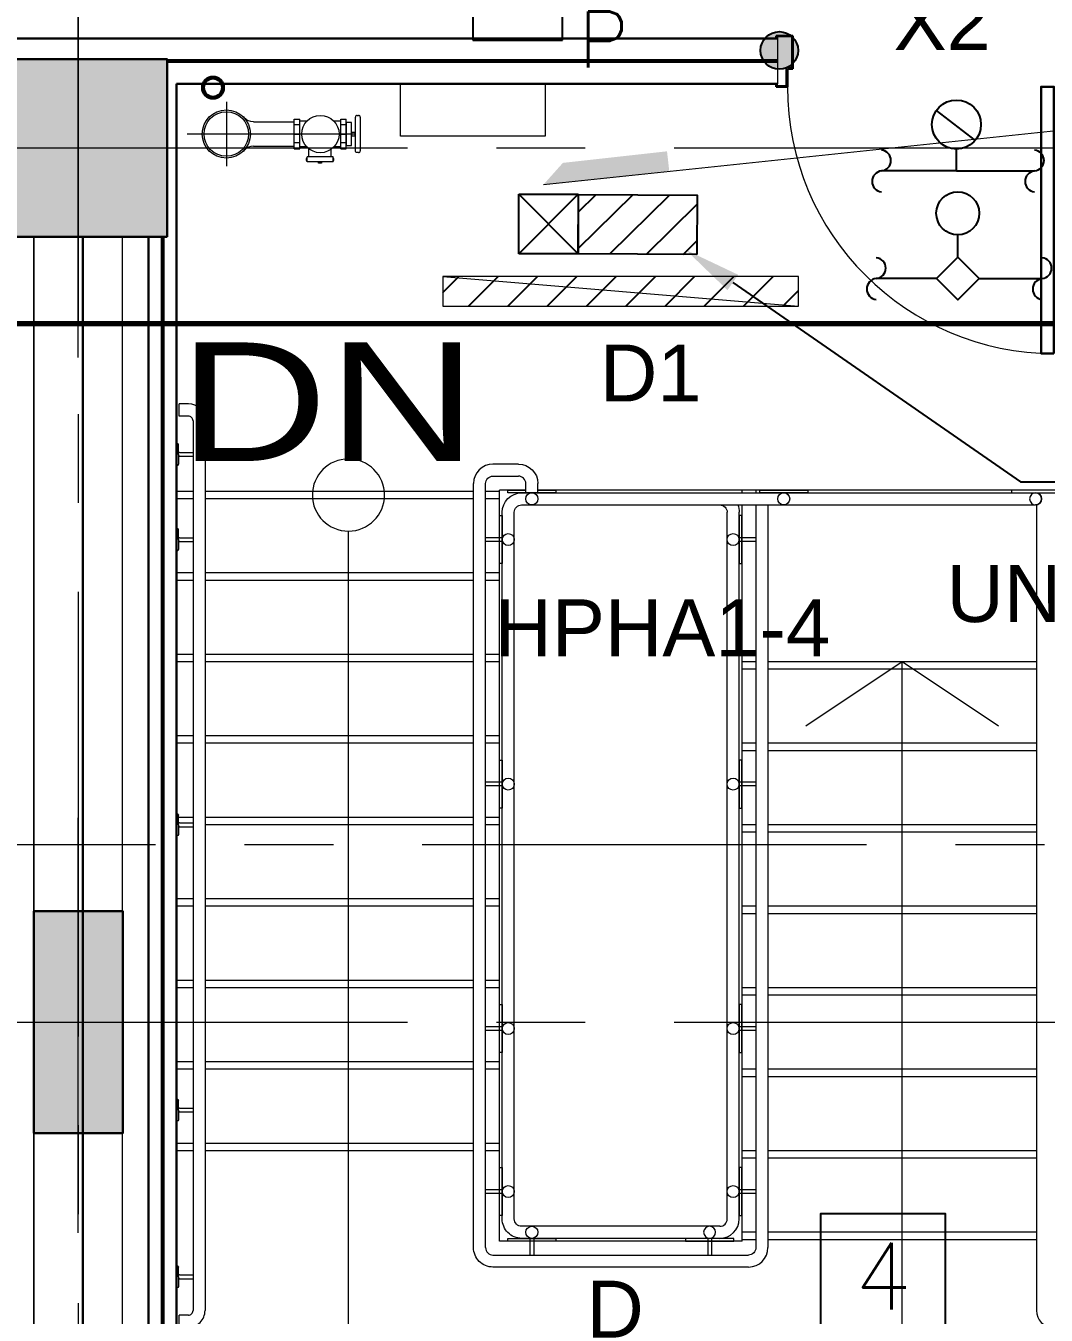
# Model space of a CAD drawing. Header units: inches. Extents: x -35176 to 0, y -3216 to 2257.
# Drawn here: x -22148.1 to -22010.3, y 863.6 to 1037.6 of the extents above; entities that cross this region are included whole.
import ezdxf
from ezdxf import colors
from ezdxf.entities.mleader import LeaderData, LeaderLine
from ezdxf.enums import TextEntityAlignment as Align
from ezdxf.math import Vec2, Vec3

# ---------------------------------------------------------------- set-up
doc = ezdxf.new("R2010")
doc.units = ezdxf.units.IN
doc.header["$LTSCALE"] = 48
doc.header["$MEASUREMENT"] = 0
doc.linetypes.add('A114$0$CENTER', pattern=[2, 1.25, -0.25, 0.25, -0.25])
doc.linetypes.add('HIDDEN', pattern=[0.375, 0.25, -0.125])
for name, color, linetype in [('A114$0$A-ANNO-PATT-13-14', 8, 'Continuous'), ('A114$0$A-ANNO-TEXT', 8, 'Continuous'), ('A114$0$A-AREA-IDEN', 8, 'Continuous'), ('A114$0$A-COLS-COLS13-14', 8, 'Continuous'), ('A114$0$A-DOOR', 8, 'Continuous'), ('A114$0$A-DOOR-FRAM', 8, 'Continuous'), ('A114$0$A-FLOR-HRAL', 8, 'Continuous'), ('A114$0$A-FLOR-SPRK', 8, 'Continuous'), ('A114$0$A-FLOR-STRS', 8, 'Continuous'), ('A114$0$A-GRID-GRDP0-15', 8, 'Continuous'), ('A114$0$A-WALL-FIRE', 8, 'Continuous'), ('A114$0$A-WALL-FULL-INTR', 8, 'Continuous'), ('A114$0$Level 20', 8, 'Continuous'), ('A114$0$S-BEAM', 8, 'Continuous'), ('A614$0$br614 - E-Lite', 3, 'Continuous'), ('ANNTEXT', 6, 'Continuous'), ('E-Anno-Keyn', 72, 'Continuous'), ('E-FIRE', 234, 'Continuous'), ('E-Lite-Emer', 13, 'Continuous'), ('E-Powr-Circ', 232, 'Continuous'), ('E-Powr-Devc', 233, 'Continuous'), ('E-TEXT', 6, 'Continuous'), ('G-Anno', 6, 'Continuous'), ('M-HVAC-Eqpm', 94, 'Continuous'), ('M-HVAC-pad', 1, 'Continuous'), ('M-HVAC-text', 6, 'Continuous'), ('XREF', 7, 'Continuous')]:
    doc.layers.add(name, color=color, linetype=linetype)
doc.layers.add('E-Fire-Covr', color=240, linetype='Continuous', lineweight=70, plot=False)
doc.styles.add('A114$0$style-Arial', font='arial.ttf')
doc.styles.add('ANNTEXT', font='romans.shx')
doc.styles.add('M08', font='arial.ttf', dxfattribs={"height": 7.68})
doc.styles.add('MAMEP ANNO', font='arial.ttf', dxfattribs={"height": 0.1015625})
doc.styles.get("Standard").update_dxf_attribs({"font": 'simplex.shx'})

# ---------------------------------------------------------------- blocks, each defined once
blk = doc.blocks.new('A114')
at = {"layer": 'A114$0$A-ANNO-PATT-13-14', "lineweight": 30}
blk.add_solid([(-22153.01898798555, 1009.148869292181, -2.181103610911895e-09), (-22129.01898798555, 1009.148869292181, -2.181103610911895e-09), (-22153.01898798555, 1033.148869292181, -2.181103610911895e-09), (-22129.01898798555, 1033.148869292181, -2.181103610911895e-09)], dxfattribs=at)
at = {"layer": 'A114$0$A-ANNO-PATT-13-14', "lineweight": 30, "extrusion": (0, 0, -1)}
blk.add_solid([(22147.01410944547, 888.1630713491996), (22135.01412740813, 888.1630713491996), (22147.01410944547, 918.1630713491996), (22135.01412740813, 918.1630713491996)], dxfattribs=at)
at = {"layer": 'A114$0$A-ANNO-TEXT', "lineweight": 13}
for p, q in [((-22104.53841586876, 843.9846807058758), (-22104.53841586876, 969.4319851944731)), ((-22029.78351428893, 843.9846807058758), (-22029.78351428893, 951.8007779484565))]:
    blk.add_line(p, q, dxfattribs=at)
at = {"layer": 'A114$0$A-ANNO-TEXT', "lineweight": 13, "flags": 128}
blk.add_lwpolyline([(-22016.77851428893, 943.1307779484564), (-22029.78351428893, 951.8007779484565), (-22042.78851428893, 943.1307779484564)], dxfattribs=at)
at = {"layer": 'A114$0$A-ANNO-TEXT', "lineweight": 13, "extrusion": (0, 0, -1)}
blk.add_circle((22104.53841586876, 974.3049842314767), 4.872999037003629, dxfattribs=at)
at = {"layer": 'A114$0$A-ANNO-TEXT', "lineweight": 0}
blk.add_solid([(-22078.21611211893, 1016.191365152044), (-22061.22522536652, 1018.08196508943), (-22075.58571715848, 1019.138286105088), (-22061.52211862924, 1020.70316255246)], dxfattribs=at)
blk.add_solid([(-22078.21611211893, 1016.191365152044), (-22061.22522536652, 1018.08196508943), (-22075.58571715848, 1019.138286105088), (-22061.52211862924, 1020.70316255246)], dxfattribs=at)
at = {"layer": 'A114$0$A-AREA-IDEN', "lineweight": 0, "flags": 128}
blk.add_lwpolyline([(-21891.71311471519, 1032.711640868775), (-21920.87554488549, 1032.711640868775), (-22078.21611211893, 1016.191365152044)], dxfattribs=at)
at = {"layer": 'A114$0$A-COLS-COLS13-14', "lineweight": 0}
for p, q in [((-22141.02362203524, 992.8747702397809), (-22141.02362203524, 1049.148869292183)), ((-22141.01898798555, 992.8747702397795), (-22141.01898798555, 1049.148869292181)), ((-22169.76898798556, 1021.16966543879, -2.181103610911895e-09), (-22113.76898798555, 1021.16966543879, -2.181103610911895e-09)), ((-22169.76898798556, 1021.14886929218, -2.181103610911895e-09), (-22113.76898798555, 1021.14886929218, -2.181103610911895e-09)), ((-22141.0297434268, 874.7266633974441), (-22141.0297434268, 930.7266633974441)), ((-22169.76411842681, 903.1630713491969), (-22113.76411842681, 903.1630713491969))]:
    blk.add_line(p, q, dxfattribs=at)
at = {"layer": 'A114$0$A-COLS-COLS13-14', "lineweight": 30}
for points in [[(-22129.01898798555, 1009.148869292181, -2.181103610911895e-09), (-22129.01898798555, 1033.148869292181, -2.181103610911895e-09), (-22153.01898798555, 1033.148869292181, -2.181103610911895e-09), (-22153.01898798555, 1009.148869292181, -2.181103610911895e-09)], [(-22147.01410944547, 918.1630713491996), (-22135.01412740813, 918.1630713491996), (-22135.01412740813, 888.1630713491996), (-22147.01410944547, 888.1630713491996)]]:
    blk.add_3dface(points, dxfattribs=at)
at = {"layer": 'A114$0$A-DOOR', "lineweight": 0}
blk.add_arc((-22009.27421915032, 1029.419844512981), 35.99999999999905, 180, 270, dxfattribs=at)
at = {"layer": 'A114$0$A-DOOR', "lineweight": 30}
blk.add_3dface([(-22009.27421917229, 993.4198445097475), (-22011.02421917229, 993.4198445097475), (-22011.02421917229, 1029.419844509747), (-22009.27421917229, 1029.419844509747)], dxfattribs=at)
at = {"layer": 'A114$0$A-DOOR-FRAM', "lineweight": 30}
for p, q in [((-22044.52411420779, 1036.29466562626), (-22046.77559058574, 1036.29466562626)), ((-22046.77559058574, 1036.29466562626), (-22046.77559058574, 1035.91966562626)), ((-22044.52411414478, 1031.841909533278), (-22044.52411420779, 1036.29466562626)), ((-22045.27460627076, 1029.41966543879), (-22045.27460627076, 1031.841909533278)), ((-22045.27460627076, 1031.841909533278), (-22044.52411414478, 1031.841909533278)), ((-22046.77559052273, 1029.41966543879), (-22046.77559052273, 1029.79466543879)), ((-22046.77559052273, 1029.41966543879), (-22045.27460627076, 1029.41966543879))]:
    blk.add_line(p, q, dxfattribs=at)
at = {"layer": 'A114$0$A-DOOR-FRAM', "lineweight": 13}
for p, q in [((-22046.62549216054, 1035.91966562626), (-22046.77559058574, 1035.91966562626)), ((-22044.67421263298, 1036.144567201063), (-22046.62549216054, 1036.144567201063)), ((-22046.62549216054, 1036.144567201063), (-22046.62549216054, 1035.91966562626)), ((-22044.67421256997, 1031.992007958475), (-22044.67421263298, 1036.144567201063)), ((-22045.42470469596, 1029.569763863987), (-22045.42470469596, 1031.992007958475)), ((-22045.42470469596, 1031.992007958475), (-22044.67421256997, 1031.992007958475)), ((-22046.77559052273, 1029.79466543879), (-22046.62549209753, 1029.79466543879)), ((-22046.62549209753, 1029.569763863987), (-22046.62549209753, 1029.79466543879)), ((-22046.62549209753, 1029.569763863987), (-22045.42470469596, 1029.569763863987))]:
    blk.add_line(p, q, dxfattribs=at)
at = {"layer": 'A114$0$A-FLOR-HRAL', "lineweight": 13}
for p, q in [((-22126.14882727457, 986.6186294448121), (-22127.39860214055, 986.6186295130694)), ((-22127.39860120937, 984.9706792334881), (-22127.39860214055, 986.6186295130694)), ((-22126.14882751487, 984.9706791652306), (-22127.39860469947, 984.9706792334883)), ((-22125.52383258236, 984.3430818677439), (-22125.52383458302, 864.2315251149912)), ((-22123.89883257572, 984.3430818677439), (-22123.89883459804, 864.2315250098618)), ((-22081.58595178118, 978.4821795357971), (-22085.02368971022, 978.4821792065048)), ((-22085.02368909443, 976.857173589416), (-22081.58616585495, 976.8571757791065)), ((-22087.64831176695, 872.7322127744467), (-22087.6486998298, 975.8579587548223)), ((-22086.02331176691, 872.7321776545277), (-22086.02369982983, 975.856763557254)), ((-22080.58615979773, 974.6071737996805), (-22080.58615509547, 975.8567638865462)), ((-22078.96115980221, 974.6071738927417), (-22078.9611550955, 975.8579590841146)), ((-22049.52406231314, 974.982173589416), (-22049.52405932288, 974.6071748448086)), ((-22081.14865980727, 974.6071730337135), (-22011.7532728009, 974.6071770078873)), ((-22081.14865887631, 972.9821721175597), (-22011.75326964525, 972.9821762865399)), ((-22049.52404636502, 972.9821740174322), (-22049.52324696742, 872.732464978766)), ((-22047.89906256785, 972.9821741150541), (-22047.89824683119, 872.732172016002)), ((-22011.64997594434, 972.9887694966113), (-22011.64828626072, 864.2314386171238)), ((-22083.77328690283, 876.6081572785691), (-22083.77365206851, 971.9821731689085)), ((-22082.14828083046, 876.607780654464), (-22082.14866257726, 971.9821731671304)), ((-22053.39827702993, 876.6071733999953), (-22053.39906438614, 971.9786869040602)), ((-22051.77327688247, 876.6071734205073), (-22051.77408093664, 971.9765245038868)), ((-22054.39828525003, 875.6071733603767), (-22081.14828526504, 875.6071733153212)), ((-22054.39828521999, 873.9821734204506), (-22081.14828523759, 873.9821733753952)), ((-22085.02331524287, 871.7321776407792), (-22050.52325539234, 871.7321715280656)), ((-22050.52325485166, 870.1071720236905), (-22085.02331585864, 870.1071720236905)), ((-22127.39880910663, 861.9815251982782), (-22127.39880901652, 863.6065251982782)), ((-22126.14883371192, 863.6065251300134), (-22127.39880901652, 863.6065251982782))]:
    blk.add_line(p, q, dxfattribs=at)
at = {"layer": 'A114$0$A-FLOR-HRAL', "lineweight": 0}
for p, q in [((-22127.73494809918, 981.2840603350456), (-22127.6788929115, 981.2840603350456)), ((-22127.73494809918, 978.2772766050637), (-22127.73494809918, 981.2840603350456)), ((-22127.4913929115, 979.7864557076226), (-22127.4913929115, 981.0965603350456)), ((-22127.3663929115, 980.0364557076226), (-22125.52275586235, 980.0364557076226)), ((-22127.73494809918, 978.2772766050637), (-22127.6788929115, 978.2772766050637)), ((-22127.4913929115, 979.7864557076226), (-22127.4913929115, 978.4647766050637)), ((-22127.3663929115, 979.5364557076226), (-22125.52275986503, 979.5364557076224)), ((-22127.73494809918, 969.7980652441408), (-22127.6788929115, 969.7980652441408)), ((-22127.73494809918, 966.7912815141589), (-22127.73494809918, 969.7980652441408)), ((-22127.4913929115, 968.3004606167178), (-22127.4913929115, 969.6105652441408)), ((-22127.4913929115, 968.3004606167178), (-22127.4913929115, 966.9787815141589)), ((-22127.3663929115, 968.5504606167178), (-22125.52275586235, 968.5504606167178)), ((-22127.3663929115, 968.0504606167178), (-22125.52275986503, 968.0504606167176)), ((-22083.7736402681, 968.5446733791498), (-22086.02367496621, 968.5446733791498)), ((-22083.77363855167, 968.0446733791498), (-22086.02367326603, 968.0446733791498)), ((-22049.5239595307, 968.5446733791498), (-22051.7739882599, 968.5446733791498)), ((-22049.5239561249, 968.0446733791498), (-22051.77398480451, 968.0446733791498)), ((-22127.73494809918, 966.7912815141589), (-22127.6788929115, 966.7912815141589)), ((-22083.7736402681, 935.5446733791498), (-22086.02367496621, 935.5446733791498)), ((-22083.77363855167, 935.0446733791498), (-22086.02367326603, 935.0446733791498)), ((-22049.5239595307, 935.5446733791498), (-22051.7739882599, 935.5446733791498)), ((-22049.5239561249, 935.0446733791498), (-22051.77398480451, 935.0446733791498)), ((-22127.7349440965, 931.303528295691), (-22127.67888890882, 931.303528295691)), ((-22127.7349440965, 931.303528295691), (-22127.7349440965, 928.2967445657094)), ((-22127.49138890882, 929.7943491931325), (-22127.49138890882, 931.116028295691)), ((-22127.49138890882, 929.7943491931325), (-22127.49138890882, 928.4842445657094)), ((-22127.36638890882, 930.0443491931325), (-22125.52275586235, 930.0443491931325)), ((-22127.36638890882, 929.5443491931325), (-22125.52275185967, 929.5443491931325)), ((-22127.7349440965, 928.2967445657094), (-22127.67888890882, 928.2967445657094)), ((-22083.7736402681, 902.5446733791498), (-22086.02367496621, 902.5446733791498)), ((-22083.77363855167, 902.0446733791498), (-22086.02367326603, 902.0446733791498)), ((-22049.5239595307, 902.5446733791498), (-22051.7739882599, 902.5446733791498)), ((-22049.5239561249, 902.0446733791498), (-22051.77398480451, 902.0446733791498)), ((-22127.73496089487, 892.797416872106), (-22127.67890570719, 892.797416872106)), ((-22127.73496089487, 892.797416872106), (-22127.73496089487, 889.7906331421245)), ((-22127.49140570719, 891.2882377695475), (-22127.49140570719, 892.609916872106)), ((-22127.49140570719, 891.2882377695475), (-22127.49140570719, 889.9781331421245)), ((-22127.36640570719, 891.5382377695475), (-22125.52277266072, 891.5382377695475)), ((-22127.73496089487, 889.7906331421245), (-22127.67890570719, 889.7906331421245)), ((-22127.36640570719, 891.0382377695475), (-22125.52276865804, 891.0382377695475)), ((-22083.7736402681, 880.5446733791498), (-22086.02367496621, 880.5446733791498)), ((-22083.77363855167, 880.0446733791498), (-22086.02367326603, 880.0446733791498)), ((-22049.5239595307, 880.5446733791498), (-22051.7739882599, 880.5446733791498)), ((-22049.5239561249, 880.0446733791498), (-22051.77398480451, 880.0446733791498)), ((-22080.02328524422, 873.9821733938269), (-22080.02328524422, 871.7321747299621)), ((-22079.52328524422, 873.982173402019), (-22079.52328524422, 871.7321744388823)), ((-22056.02328527085, 873.982173402019), (-22056.02328527085, 871.7321744388823)), ((-22055.52328527085, 873.9821733938269), (-22055.52328527085, 871.7321747299621)), ((-22127.73494809918, 870.297330272542), (-22127.6788929115, 870.297330272542)), ((-22127.73494809918, 870.297330272542), (-22127.73494809918, 867.2905465425605)), ((-22127.4913929115, 868.7881511699835), (-22127.4913929115, 870.109830272542)), ((-22127.4913929115, 868.7881511699835), (-22127.4913929115, 867.4780465425605)), ((-22127.3663929115, 869.0381511699835), (-22125.52275986503, 869.0381511699835)), ((-22127.3663929115, 868.5381511699835), (-22125.52275586235, 868.5381511699835)), ((-22127.73494809918, 867.2905465425605), (-22127.6788929115, 867.2905465425605))]:
    blk.add_line(p, q, dxfattribs=at)
at = {"layer": 'A114$0$A-FLOR-HRAL', "lineweight": 13}
for centre, radius, start, end in [((-22126.14882743486, 984.3686294693528), 2.25, 0.1265095759047203, 89.99999655789543), ((-22126.14882752415, 984.3456791739095), 0.625, 359.7618958244217, 89.99999694029712), ((-22085.02368968612, 975.8571792151837), 2.625000000000017, 90.0000000000001, 179.9829850156663), ((-22081.58616527085, 975.8571739273872), 1.000000000000003, 359.976506391678, 90.00003346651272), ((-22054.39828528776, 876.6071733999396), 1.00000000000001, 270.0000012748826, 359.9999999999719), ((-22054.39828526671, 876.6071734204506), 2.625000000000037, 270.0000010198784, 359.9999999999668), ((-22085.02331580286, 872.7321776494581), 1.000000000000003, 179.9999997103285, 270.0000334665128), ((-22050.52325482756, 872.7321720323694), 2.625000000000019, 270.0000000000001, 359.9999996415772), ((-22126.14883370417, 864.2315251545505), 0.6250000000000068, 269.9999969881792, 359.9999992531612), ((-22126.14883370505, 864.2315251545505), 2.250000000000021, 269.9999968910265, 359.999999250955), ((-22009.39828626181, 864.2314385064944), 2.25, 179.9999966901144, 269.9999963285548)]:
    blk.add_arc(centre, radius, start, end, dxfattribs=at)
at = {"layer": 'A114$0$A-FLOR-HRAL', "lineweight": 0}
for centre, radius, start, end in [((-22127.67889291419, 981.0965603341367), 0.1875, 0, 90), ((-22127.67889291419, 978.4647766041548), 0.1875000000000004, 270, 0), ((-22127.3663929072, 979.4114557067155), 0.1250000000000005, 90, 180), ((-22127.67889291419, 969.6105652432319), 0.1875, 0, 90), ((-22127.3663929072, 967.9254606158107), 0.1250000000000005, 90, 180), ((-22127.67889291419, 966.97878151325), 0.1875000000000004, 270, 0), ((-22127.36638890452, 929.4193491940395), 0.1250000000000005, 90, 180), ((-22127.36640570289, 890.9132377704545), 0.1250000000000005, 90, 180), ((-22127.3663929072, 868.4131511708905), 0.1250000000000005, 90, 180)]:
    blk.add_arc(centre, radius, start, end, dxfattribs=at)
at = {"layer": 'A114$0$A-FLOR-HRAL', "lineweight": 0, "extrusion": (0, 0, -1)}
for centre, radius, start, end in [((22127.3663929072, 980.1614557067155), 0.1250000000000005, 270, 0), ((22127.3663929072, 968.6754606158107), 0.1250000000000005, 270, 0), ((22127.67888891151, 931.1160282965998), 0.1875000000000004, 90, 180), ((22127.36638890452, 930.1693491940395), 0.1250000000000005, 270, 0), ((22127.67888891151, 928.4842445666179), 0.1875, 180, 270), ((22127.67890570988, 892.6099168730149), 0.1875000000000004, 90, 180), ((22127.36640570289, 891.6632377704545), 0.1250000000000005, 270, 0), ((22127.67890570988, 889.978133143033), 0.1875, 180, 270), ((22127.67889291419, 870.1098302734508), 0.1875000000000004, 90, 180), ((22127.3663929072, 869.1631511708905), 0.1250000000000005, 270, 0), ((22127.67889291419, 867.478046543469), 0.1875, 180, 270)]:
    blk.add_arc(centre, radius, start, end, dxfattribs=at)
at = {"layer": 'A114$0$A-FLOR-HRAL', "lineweight": 13, "extrusion": (0, 0, -1)}
for centre, radius, start, end in [((22081.58616523917, 975.8571795444759), 2.625000000000017, 90.00465913987192, 179.9829850156663), ((22085.02368965444, 975.857173598095), 1.000000000000003, 359.976506391678, 90.00003346651272), ((22081.14865831569, 971.9821731680843), 2.625000000000011, 0, 89.99996744353228), ((22081.14865831569, 971.9821731671456), 1.000000000000005, 0, 89.99996730018006), ((22054.39865831569, 971.9821735939333), 1.000000000000031, 89.999967108917, 180.1997728297812), ((22054.39865831569, 971.9821735905967), 2.625000000000016, 157.6073055894132, 180.1233024286469), ((22011.75327122307, 973.7946766472135), 0.8125000000000174, 89.99988873514049, 269.9998887351405), ((22009.39864055234, 973.3573326639038), 2.25, 30.35389673974771, 33.74421058014923), ((22081.14828529015, 876.6071733774081), 2.624999999999961, 269.9999988526316, 0.02147557548626042), ((22081.14828529015, 876.6071733774081), 1.000000000000024, 269.9999988526626, 0.03479441357584308), ((22085.02331583454, 872.7321720323694), 2.625000000000019, 269.9999999999999, 0.000889275541353718), ((22050.52325478415, 872.7321715367444), 1.000000000000003, 179.9831870133569, 270.0000334665127)]:
    blk.add_arc(centre, radius, start, end, dxfattribs=at)
at = {"layer": 'A114$0$A-FLOR-SPRK', "lineweight": 0}
for p, q in [((-22121.02362201879, 1027.367307296784), (-22121.02362201879, 1023.036917382572)), ((-22121.02362201879, 1023.036917382572), (-22126.31223694465, 1023.036917382572)), ((-22121.02362201879, 1023.036917382572), (-22121.02362201879, 1018.706527468366)), ((-22103.63872875006, 1023.036917382572), (-22121.02362201879, 1023.036917382572))]:
    blk.add_line(p, q, dxfattribs=at)
at = {"layer": 'A114$0$A-FLOR-SPRK', "lineweight": 13}
for p, q in [((-22117.33544527986, 1024.661917382572), (-22111.86797460166, 1024.661917382572)), ((-22111.86797460166, 1021.036917367553), (-22111.86797460166, 1025.036917367553)), ((-22111.86797460166, 1025.036917367553), (-22111.11797460166, 1025.036917367553)), ((-22111.84914559746, 1024.305372084453), (-22111.11797460166, 1024.305372084453)), ((-22111.11797460166, 1021.037910135271), (-22111.11797460166, 1025.059899096824)), ((-22110.10705282011, 1024.786917367553), (-22111.11797460166, 1024.786917367553)), ((-22105.57536673735, 1024.786917367553), (-22106.51502249757, 1024.786917367553)), ((-22105.57536673735, 1021.036917367553), (-22105.57536673735, 1025.036917367553)), ((-22105.57536673735, 1025.036917367553), (-22104.82536673735, 1025.036917367553)), ((-22105.55653773315, 1024.305372084453), (-22104.82536673735, 1024.305372084453)), ((-22104.82536673735, 1021.037910135271), (-22104.82536673735, 1025.059899096824)), ((-22111.86797460166, 1021.88464337214), (-22111.11797460166, 1021.88464337214)), ((-22111.84914559746, 1023.033783077584), (-22111.11797460166, 1023.033783077584)), ((-22111.84914559746, 1021.88464337214), (-22111.09914559746, 1021.88464337214)), ((-22105.57536673735, 1021.88464337214), (-22104.82536673735, 1021.88464337214)), ((-22105.55653773315, 1023.033783077584), (-22104.82536673735, 1023.033783077584)), ((-22105.55653773315, 1021.88464337214), (-22104.80653773315, 1021.88464337214)), ((-22117.33544527986, 1021.411917382572), (-22111.86797460166, 1021.411917382572)), ((-22111.86797460166, 1021.036917367553), (-22111.11797460166, 1021.036917367553)), ((-22110.13327201955, 1021.286917367553), (-22111.11797460166, 1021.286917367553)), ((-22106.61652507759, 1019.948848714002), (-22110.11652507759, 1019.948848714002)), ((-22110.11652507759, 1019.273990405796), (-22110.11652507759, 1019.948848714002)), ((-22109.86652507759, 1019.948848714002), (-22109.86652507759, 1021.05863508684)), ((-22106.86652507759, 1019.948848714002), (-22106.86652507759, 1020.953705887984)), ((-22106.61652507759, 1019.273990405796), (-22106.61652507759, 1019.948848714002)), ((-22105.57536673735, 1021.286917367553), (-22106.51502249757, 1021.286917367553)), ((-22105.57536673735, 1021.036917367553), (-22104.82536673735, 1021.036917367553)), ((-22106.61652507759, 1019.273990405796), (-22110.11652507759, 1019.273990405796))]:
    blk.add_line(p, q, dxfattribs=at)
at = {"layer": 'A114$0$A-FLOR-SPRK', "lineweight": 13, "flags": 128}
for points in [[(-22103.60056985966, 1020.783989077521), (-22103.60056985966, 1025.294358477047)], [(-22103.35056985966, 1025.544358477047), (-22103.19508987379, 1025.544358477047)], [(-22102.94508987379, 1025.294358477047), (-22102.94508987379, 1020.783989077521)], [(-22103.19508987379, 1020.533989077521), (-22103.35056985966, 1020.533989077521)]]:
    blk.add_lwpolyline(points, dxfattribs=at)
at = {"layer": 'A114$0$A-FLOR-SPRK', "lineweight": 30, "extrusion": (0, 0, -1)}
for radius in [1.476646180746196, 1.226646180746195]:
    blk.add_circle((22122.82268071115, 1029.288069188666), radius, dxfattribs=at)
at = {"layer": 'A114$0$A-FLOR-SPRK', "lineweight": 13}
for radius in [3.250000000000051, 3.000000000000025]:
    blk.add_circle((-22121.0236220163, 1023.036917380863), radius, dxfattribs=at)
at = {"layer": 'A114$0$A-FLOR-SPRK', "lineweight": 13, "extrusion": (0, 0, -1)}
for centre, radius, start, end in [((22117.28321032305, 1026.528788797769), 1.8674344004412, 271.6028581460789, 316.2821890274942), ((22103.3505698404, 1020.783989086262), 0.2500000000000015, 270, 0)]:
    blk.add_arc(centre, radius, start, end, dxfattribs=at)
at = {"layer": 'A114$0$A-FLOR-SPRK', "lineweight": 13}
for centre, radius, start, end in [((-22103.3505698404, 1025.294358485781), 0.2500000000000015, 90, 180), ((-22103.19508985455, 1025.294358485781), 0.2500000000000032, 0, 90), ((-22117.28321032305, 1019.54504596395), 1.867434400441197, 91.60285814607869, 136.2821890274942), ((-22103.19508985455, 1020.783989086262), 0.2500000000000015, 270, 0)]:
    blk.add_arc(centre, radius, start, end, dxfattribs=at)
blk.add_ellipse((-22108.32414723767, 1023.02605763668), major_axis=(0, -2.519758274448684), ratio=0.9999891795557538, dxfattribs=at)
at = {"layer": 'A114$0$A-FLOR-SPRK', "lineweight": 0}
for points in [[(-22097.50911449828, 1029.79466543879), (-22077.97468863993, 1029.79466543879), (-22077.97468863993, 1022.752699077538), (-22097.50911449828, 1022.752699077538)], [(-22096.60066057705, 1029.79466543879), (-22096.60066057705, 1029.79466543879), (-22096.60066057705, 1029.79466543879)]]:
    blk.add_3dface(points, dxfattribs=at)
at = {"layer": 'A114$0$A-FLOR-SPRK', "lineweight": 13}
for points in [[(-22104.82826136991, 1021.474026289078), (-22104.1412046092, 1021.474026289078), (-22104.1412046092, 1024.609421926711), (-22104.82826136991, 1024.609421926711)], [(-22104.1412046092, 1022.788480615125), (-22103.61084500024, 1022.788480615125), (-22103.61084500024, 1023.234671541679), (-22104.1412046092, 1023.234671541679)], [(-22110.11650663431, 1019.465313945493), (-22110.11650663431, 1019.74319679419), (-22110.23565287781, 1019.74319679419), (-22110.23565287781, 1019.465313945493)], [(-22108.16043206618, 1019.273990405796), (-22108.16043206618, 1019.121268545247), (-22108.59730166071, 1019.121268545247), (-22108.59730166071, 1019.273990405796)], [(-22106.49744122282, 1019.465313945493), (-22106.49744122282, 1019.74319679419), (-22106.6165874663, 1019.74319679419), (-22106.6165874663, 1019.465313945493)]]:
    blk.add_3dface(points, dxfattribs=at)
at = {"layer": 'A114$0$A-FLOR-STRS', "lineweight": 0}
for p, q in [((-22125.52383561933, 974.7946455339436), (-22127.77386849582, 974.7946455039066)), ((-22087.64868856878, 974.7946729134924), (-22123.89890364015, 974.7946455489619)), ((-22084.14865829057, 974.7946744429897), (-22086.02368431803, 974.7946733791455)), ((-22080.58615838659, 974.982173589416), (-22084.14865829057, 974.982173589416)), ((-22084.14865829057, 873.6071734204506), (-22084.14865829057, 974.9821731388466)), ((-22007.75327352911, 974.982173589416), (-22078.96115839109, 974.982173589416)), ((-22051.39865829057, 974.6071747374531), (-22051.39865829057, 974.982173589416)), ((-22051.39865829057, 873.6071734204506), (-22051.39865829057, 972.9821739048133)), ((-22125.52383545412, 963.7948000489166), (-22127.7738683306, 963.7948000188796)), ((-22087.64868859882, 963.794827473521), (-22123.89889739228, 963.7948000639349)), ((-22084.14865829057, 963.7948365424643), (-22086.02368859882, 963.7948354786234)), ((-22125.52383540907, 952.7946455039066), (-22127.77386828555, 952.7946454738697)), ((-22087.64868855376, 952.7946729285109), (-22123.89889734722, 952.7946455189249)), ((-22084.14865829057, 952.7946819974512), (-22086.02368855376, 952.7946809336134)), ((-22049.52362734055, 950.7949812375475), (-22051.39865829057, 950.7949812000013)), ((-22011.64865354864, 950.794982153705), (-22047.89862734056, 950.7949812675845)), ((-22125.52383525888, 941.7946454438289), (-22127.77386813536, 941.794645413792)), ((-22087.64868861383, 941.7946729435293), (-22123.89889109934, 941.7946454588509)), ((-22084.14865829057, 941.794682024985), (-22086.02368861383, 941.7946809486319)), ((-22049.52362728048, 939.7948266925375), (-22051.39865829057, 939.7948266549913)), ((-22011.64865420947, 939.7948275786542), (-22047.89862728049, 939.794826707556)), ((-22125.52383512036, 930.7946455039066), (-22127.49138890882, 930.7946454776408)), ((-22087.6487075855, 930.794363778408), (-22123.89888486921, 930.7943363688182)), ((-22084.14865829057, 930.7946819674083), (-22086.02368867391, 930.7946809035765)), ((-22049.52362728048, 928.7948266925375), (-22051.39865829057, 928.7948266549913)), ((-22011.64865485529, 928.7946730486627), (-22047.89869643789, 928.7946721076443)), ((-22125.52383497352, 919.7946455039066), (-22127.77386784999, 919.7946454738697)), ((-22087.6487013367, 919.7943637784098), (-22123.89887862041, 919.7943363688202)), ((-22084.14865829057, 919.7946819824239), (-22086.02368871896, 919.794680918595)), ((-22049.52362871393, 917.7940550338261), (-22051.39865829057, 917.7940548586068)), ((-22011.64865464299, 917.7946730486627), (-22047.89861350583, 917.7946718286073)), ((-22125.52383482332, 908.7944909588966), (-22127.77386769981, 908.7944909288559)), ((-22087.64869508791, 908.7943637784116), (-22123.89887237162, 908.794336368822)), ((-22084.14865829057, 908.7945273923865), (-22086.02368877904, 908.7945263285258)), ((-22049.523627686, 906.7940550338261), (-22051.39865829057, 906.7940548586068)), ((-22011.64894753477, 906.7946732880205), (-22047.89862681086, 906.7946721174868)), ((-22125.52383467313, 897.794336353809), (-22127.77386754962, 897.794336323772)), ((-22087.64868883912, 897.7943637784132), (-22123.89886612282, 897.7943363688236)), ((-22084.14865829057, 897.7943728473707), (-22086.02368883911, 897.7943717835158)), ((-22049.52362666472, 895.7940550338261), (-22051.39865829057, 895.7940548586068)), ((-22011.64877663576, 895.794673047593), (-22047.89862659856, 895.7946721174868)), ((-22087.64868266632, 886.7940546283193), (-22123.89885364207, 886.7940271886889)), ((-22084.14865829057, 886.7940628486792), (-22086.02335958217, 886.7940639248607)), ((-22049.52362672479, 884.7940550338261), (-22051.39865829057, 884.7940548586068)), ((-22011.64865472011, 884.7940594644173), (-22047.89862672479, 884.7940551840184)), ((-22049.52325479601, 873.7940873698299), (-22051.39865829057, 873.7940873322764)), ((-22011.64828516432, 873.794088288488), (-22047.898254796, 873.7940874023711)), ((-22051.39865829057, 873.6071734204506), (-22084.14865829057, 873.6071734204506))]:
    blk.add_line(p, q, dxfattribs=at)
at = {"layer": 'A114$0$A-FLOR-STRS', "lineweight": 13}
for p, q in [((-22125.52382713362, 973.7946542599558), (-22127.7736289135, 973.7946543951259)), ((-22125.52382023993, 973.7946542599558), (-22127.77362201979, 973.7946543951259)), ((-22087.64868856878, 973.7946729134926), (-22123.89890306944, 973.7946455489621)), ((-22084.14865829057, 973.7946744429906), (-22086.02368431802, 973.7946733791493)), ((-22125.52382774939, 962.7948087899473), (-22127.77364366211, 962.7948089251174)), ((-22087.64868861383, 962.7948274735212), (-22123.89889682155, 962.7948000639351)), ((-22084.14865829057, 962.7948365424645), (-22086.02368861383, 962.7948354786237)), ((-22125.52382770434, 951.7946542449373), (-22127.77364361705, 951.7946543801074)), ((-22087.64868856878, 951.7946729285111), (-22123.8988967765, 951.7946455189251)), ((-22084.14865829057, 951.7946819974512), (-22086.02368856878, 951.7946809336137)), ((-22049.52362734056, 951.7949812375475), (-22051.39865829057, 951.7949812000013)), ((-22011.64865350357, 951.794982153705), (-22047.89862734056, 951.794981252566)), ((-22125.52382835016, 940.7946542749743), (-22127.77365836566, 940.794654365089)), ((-22087.64868861383, 940.7946729435296), (-22123.89889052861, 940.7946454588512)), ((-22084.14865829057, 940.7946820249853), (-22086.02368861383, 940.7946809486322)), ((-22049.52362729551, 940.7948266925375), (-22051.39865829057, 940.7948266549913)), ((-22011.6486541494, 940.7948275786542), (-22047.89862729551, 940.794826707556)), ((-22087.64870758549, 929.7943637784084), (-22123.89888429848, 929.7943363688224)), ((-22084.14865829057, 929.7946819674083), (-22086.02368867391, 929.7946809035767)), ((-22049.52362729551, 929.7948266925375), (-22051.39865829057, 929.7948266549913)), ((-22011.64865479521, 929.7946730486627), (-22047.89862723544, 929.7946721174868)), ((-22125.52382959672, 918.7946542449373), (-22127.64921149883, 918.7946544151918)), ((-22087.6487013367, 918.79436377841), (-22123.89887804969, 918.794336368824)), ((-22084.14865829057, 918.7946819824241), (-22086.02368873398, 918.7946809185952)), ((-22049.52361427041, 918.7946720874503), (-22051.39865829057, 918.7946720499036)), ((-22011.64865458291, 918.7946730486627), (-22047.89862164285, 918.7946718780938)), ((-22125.52383022753, 907.7944996999237), (-22127.77370262651, 907.7944998350974)), ((-22087.6486950879, 907.7943637784118), (-22123.89887180089, 907.7943363688258)), ((-22084.14865829057, 907.7945273923867), (-22086.02368879406, 907.794526328526)), ((-22049.52362768601, 907.7940550338261), (-22051.39865829057, 907.7940548586068)), ((-22011.64896307104, 907.7946733373526), (-22047.89862681086, 907.794672117487)), ((-22125.52383087334, 896.7943451248766), (-22127.77371737513, 896.7943452149913)), ((-22087.64868883911, 896.7943637784134), (-22123.8988655521, 896.7943363688274)), ((-22084.14865829057, 896.7943657642719), (-22086.02368255275, 896.7943647004146)), ((-22049.5236266647, 896.7940550338261), (-22051.39865829057, 896.7940548586068)), ((-22011.64879217203, 896.794673058812), (-22047.89862659857, 896.794672117487)), ((-22087.64868266633, 885.7940546283158), (-22123.89885307135, 885.7940271886891)), ((-22084.14865829057, 885.7940637097815), (-22086.02368266633, 885.7940626334147)), ((-22049.52362672479, 885.7940550338261), (-22051.39865829057, 885.7940548586068)), ((-22011.64865459997, 885.7940594644173), (-22047.89862670976, 885.7940551689999)), ((-22049.523254796, 874.7940873548077), (-22051.39865829057, 874.7940873172541)), ((-22011.64828505919, 874.794088288488), (-22047.89825478099, 874.794087387349))]:
    blk.add_line(p, q, dxfattribs=at)
at = {"layer": 'A114$0$A-FLOR-STRS', "lineweight": 0}
for centre in [(-22052.5988630056, 968.2946733791498), (-22052.5988630056, 935.2946733791498), (-22052.5988630056, 902.2946733791498), (-22052.5988630056, 880.2946733791498)]:
    blk.add_circle(centre, 0.8125000000000174, dxfattribs=at)
at = {"layer": 'A114$0$A-GRID-GRDP0-15', "linetype": 'A114$0$CENTER', "lineweight": 0}
for p, q in [((-22141.02362203524, 2113.236184360886), (-22141.02362198513, -676.9042077866469)), ((-23884.56308005413, 1021.16966543879), (-20452.75765742801, 1021.16966543879)), ((-24110.5720660874, 927.1574136608536), (-20437.53836367614, 927.1574136608536)), ((-23884.56308005413, 903.1574136608535), (-20364.93221050551, 903.1574136608535))]:
    blk.add_line(p, q, dxfattribs=at)
at = {"layer": 'A114$0$A-WALL-FIRE', "lineweight": 53}
for p, q in [((-22046.6254969124, 1032.857165341272), (-22129.02331779013, 1032.857165341272)), ((-22129.64862201916, 1009.148869292181), (-22129.64862202334, 776.920128480385))]:
    blk.add_line(p, q, dxfattribs=at)
at = {"layer": 'A114$0$A-WALL-FULL-INTR', "lineweight": 30}
for p, q in [((-22046.62549216054, 1035.91966543879), (-22155.02331457541, 1035.91966543879)), ((-22127.77362201879, 1029.79466543879), (-22127.77362202237, 830.7939114916023)), ((-22046.62549209753, 1029.79466543879), (-22127.77362201879, 1029.79466543879)), ((-22140.38937615657, 1009.148869292181), (-22140.38977175438, 682.1543614164553)), ((-22131.52362201916, 1009.148869292181), (-22131.52362202337, 775.0447289085448))]:
    blk.add_line(p, q, dxfattribs=at)
at = {"layer": 'A114$0$A-WALL-FULL-INTR', "lineweight": 13}
blk.add_line((-22046.62549216054, 1035.91966543879), (-22046.62550166426, 1029.794665243754), dxfattribs=at)
at = {"layer": 'A114$0$Level 20', "lineweight": 0}
blk.add_line((-22125.5238283051, 886.7940271736707), (-22127.77386118158, 886.7940271436337), dxfattribs=at)
at = {"layer": 'A114$0$Level 20', "lineweight": 13}
blk.add_line((-22125.52382524123, 885.7940359297198), (-22127.77372590588, 885.79403606489), dxfattribs=at)
at = {"layer": 'A114$0$Level 20', "lineweight": 0, "flags": 128}
blk.add_lwpolyline([(-22078.96115839109, 974.9821737996805), (-22076.52365979997, 974.9821737996805), (-22076.52365979997, 974.6071737996805), (-22083.02365979997, 974.6071737996805), (-22083.02365979997, 974.9821737996805), (-22080.58615838659, 974.9821737996805)], dxfattribs=at)
at = {"layer": 'A114$0$Level 20', "lineweight": 0}
for centre in [(-22079.77365979246, 973.7946733791498), (-22045.76346550777, 973.7946766472135), (-22082.95411225846, 968.2946733791498), (-22082.95411225846, 935.2946733791498), (-22082.95411225846, 902.2946733791498), (-22082.95411225846, 880.2946733791498), (-22079.77328524422, 874.7946733791498)]:
    blk.add_circle(centre, 0.8125000000000174, dxfattribs=at)
at = {"layer": 'A114$0$Level 20', "lineweight": 0, "extrusion": (0, 0, -1)}
for centre in [(22011.75327122307, 973.7946766472135), (22055.77328527085, 874.7946733791498)]:
    blk.add_circle(centre, 0.8125000000000174, dxfattribs=at)
at = {"layer": 'A114$0$Level 20', "lineweight": 0}
for points in [[(-22049.01346551528, 974.982177067744), (-22042.51346551528, 974.982177067744), (-22042.51346551528, 974.607177067744), (-22049.01346551528, 974.607177067744)], [(-22008.5032728009, 974.9821766472121), (-22015.0032728009, 974.9821766472121), (-22015.0032728009, 974.6071766472121), (-22008.5032728009, 974.6071766472121)], [(-22084.14863940989, 965.0446733791498), (-22084.14863940989, 971.5446733791498), (-22083.77363940989, 971.5446733791498), (-22083.77363940989, 965.0446733791498)], [(-22051.39898653221, 965.0446733791496), (-22051.39898653221, 971.5446733791496), (-22051.77398653221, 971.5446733791496), (-22051.77398653221, 965.0446733791496)], [(-22084.14863940989, 932.0446733791498), (-22084.14863940989, 938.5446733791498), (-22083.77363940989, 938.5446733791498), (-22083.77363940989, 932.0446733791498)], [(-22051.39898653221, 932.0446733791496), (-22051.39898653221, 938.5446733791496), (-22051.77398653221, 938.5446733791496), (-22051.77398653221, 932.0446733791496)], [(-22084.14863940989, 899.0446733791498), (-22084.14863940989, 905.5446733791498), (-22083.77363940989, 905.5446733791498), (-22083.77363940989, 899.0446733791498)], [(-22051.39898653221, 899.0446733791496), (-22051.39898653221, 905.5446733791496), (-22051.77398653221, 905.5446733791496), (-22051.77398653221, 899.0446733791496)], [(-22084.14863940989, 877.0446733791498), (-22084.14863940989, 883.5446733791498), (-22083.77363940989, 883.5446733791498), (-22083.77363940989, 877.0446733791498)], [(-22051.39898653221, 877.0446733791496), (-22051.39898653221, 883.5446733791496), (-22051.77398653221, 883.5446733791496), (-22051.77398653221, 877.0446733791496)], [(-22076.52328522879, 873.6071733979229), (-22083.02328522879, 873.6071733979229), (-22083.02328522879, 873.9821733979229), (-22076.52328522879, 873.9821733979229)], [(-22059.02328528628, 873.6071733979229), (-22052.52328528628, 873.6071733979229), (-22052.52328528628, 873.9821733979229), (-22059.02328528628, 873.9821733979229)]]:
    blk.add_3dface(points, dxfattribs=at)
at = {"layer": 'A114$0$S-BEAM', "lineweight": 13}
blk.add_line((-22129.01898798555, 1033.164494292181), (-22619.02973457296, 1033.164494292181), dxfattribs=at)
at = {"layer": 'A114$0$S-BEAM', "lineweight": 0}
for p, q in [((-22147.02361300735, 918.1630713491998), (-22147.02361300735, 1009.14886929218)), ((-22147.02361292924, 1009.148869292473), (-22147.02361292926, 435.1303745029479)), ((-22135.02363097001, 918.1630713491995), (-22135.02363097001, 1009.14886929218)), ((-22147.02361300735, 682.1543614164553), (-22147.02361300735, 888.1630713491996)), ((-22135.02363097001, 682.1543614164553), (-22135.02363097001, 888.1630713491998))]:
    blk.add_line(p, q, dxfattribs=at)
at = {"layer": 'A114$0$S-BEAM', "lineweight": 0, "flags": 128}
for points in [[(-22133.03466229537, 1009.169582008516), (-22133.03466229537, 1009.164460475171), (-22604.52378576176, 1009.164496105875)], [(-22604.52378281002, 1009.164507668148), (-22129.64862201916, 1009.164543554736)]]:
    blk.add_lwpolyline(points, dxfattribs=at)
at = {"layer": 'A114$0$A-ANNO-TEXT', "lineweight": 13, "style": 'A114$0$style-Arial', "width": 1.246875153404916}
blk.add_text('DN', height=15.99999803149607, dxfattribs=at).set_placement((-22127.47117539301, 978.9077652070368, 2.065939815223651e-08))
blk = doc.blocks.new('A$C67787388')
for p, q in [((11.99999910287033, 15.67807416828907), (-8.971296665549744e-07, 15.67807416828907)), ((-8.971296665549744e-07, 15.67807416828907), (-8.971296665549744e-07, 3.678074168289072)), ((11.99999910287033, 3.678074168289072), (11.99999910287033, 15.67807416828907)), ((-8.971296665549744e-07, 3.678074168289072), (11.99999910287033, 3.678074168289072))]:
    blk.add_line(p, q)
at = {"linetype": 'Continuous', "lineweight": -3}
blk.add_text('P', height=7.5, dxfattribs=at).set_placement((17.53364269668191, 3.750001021434457), align=Align.MIDDLE)
blk = doc.blocks.new('*U254')
at = {"layer": 'E-Powr-Devc', "color": 233, "linetype": 'Continuous', "lineweight": -3}
for p, q in [((0, -5.852194696453807), (11.70438939307917, 5.852194696541119)), ((0, 5.852194696541119), (11.70438939307917, -5.852194696453807)), ((0, 5.852194696541119), (11.70438939307917, 5.852194696541119)), ((0, -5.852194696453807), (0, 5.852194696541119)), ((11.70438939307917, 5.852194696541119), (11.70438939307917, -5.852194696453807)), ((11.70438939307917, -5.852194696453807), (0, -5.852194696453807))]:
    blk.add_line(p, q, dxfattribs=at)
blk = doc.blocks.new('ZA_SQR')
blk.add_lwpolyline([(-0.703125, -0.703125), (0.703125, -0.703125), (0.703125, 0.703125), (-0.703125, 0.703125)], close=True)
at = {"layer": 'ANNTEXT', "style": 'ANNTEXT'}
blk.add_attdef('SQRID', text='', height=0.75, dxfattribs=at).set_placement((0, 0), align=Align.MIDDLE)
at = {"layer": 'ANNTEXT', "style": 'ANNTEXT', "flags": 1}
blk.add_attdef('SQRDESCRIPTION', text='', height=0.75, dxfattribs=at).set_placement((0, -2.125), align=Align.MIDDLE)
blk = doc.blocks.new('A$C14B17B09')
at = {"layer": 'E-FIRE'}
blk.add_line((0.2607396914150915, 0.1221527475523452), (0.2607396914150915, 0.186459281754292), dxfattribs=at)
at = {"layer": 'E-FIRE', "linetype": 'HIDDEN'}
for p, q in [((0.1996095235058561, 0.06113016240600899), (0.02714534712914407, 0.06113016240600899)), ((0.3217622765614276, 0.06102257964311164), (0.5025553881744305, 0.06102257964311164))]:
    blk.add_line(p, q, dxfattribs=at)
at = {"layer": 'E-FIRE'}
blk.add_lwpolyline([(0.1996095235058561, 0.06113016240600899), (0.2606321086521923, -5.503228095449231e-09), (0.3217622765614276, 0.06102257964311164), (0.2607396914150915, 0.1221527475523452)], close=True, dxfattribs=at)
blk.add_circle((0.2607396914150915, 0.247990565295293), 0.06153128354100018, dxfattribs=at)
for centre, start, end in [((0.02423982375101907, 0.0910402366548908), 275.5484156409264, 84.45158435907376), ((0.4996498647963055, 0.0909326538919899), 275.5484156409264, 84.45158435907376), ((0.03005087050726907, 0.03122008815712718), 95.54841564092624, 264.4515843590738), ((0.5054609115525555, 0.03111250539422983), 95.54841564092624, 264.4515843590738)]:
    blk.add_arc(centre, 0.03005086700370572, start, end, dxfattribs=at)
blk = doc.blocks.new('A$C5D3D769B')
at = {"layer": 'E-FIRE'}
for p, q in [((0.1840101345491938, 0.2325830856431246), (0.2952367492150074, 0.1470511539361254)), ((0.2418311344210053, 0.05982014013446602), (0.2418295330336182, 0.1224373509935113))]:
    blk.add_line(p, q, dxfattribs=at)
at = {"layer": 'E-FIRE', "linetype": 'HIDDEN'}
for q in [(0.02714534712914585, 0.05982014013446957), (0.4656560134913867, 0.05982014013446957)]:
    blk.add_line((0.2418311344210053, 0.05982014013446957), q, dxfattribs=at)
at = {"layer": 'E-FIRE'}
blk.add_circle((0.2418295330336182, 0.1926859436958601), 0.07024859270234986, dxfattribs=at)
for centre, start, end in [((0.02423982375102085, 0.08973021438334783), 275.5484156409264, 84.45158435907376), ((0.4627504901132617, 0.08973021438335138), 275.5484156409264, 84.45158435907376), ((0.03005087050727084, 0.02991006588558776), 95.54841564092624, 264.4515843590738), ((0.4685615368695117, 0.02991006588558776), 95.54841564092624, 264.4515843590738)]:
    blk.add_arc(centre, 0.03005086700370572, start, end, dxfattribs=at)
blk = doc.blocks.new('*U283')
at = {"layer": 'E-Fire-Covr'}
blk.add_lwpolyline([(-7.213754334526755, 540.0000000000061), (-270.0000000000031, 540.0000000000061), (-270.0000000000031, 0), (270.0000000000031, 0), (270.0000000000031, 540.0000000000061), (7.289997370793913, 540.0000000000061)], dxfattribs=at)
blk = doc.blocks.new('A614')
at = {"layer": 'A614$0$br614 - E-Lite', "lineweight": 0}
blk.add_line((-22091.77362201915, 1003.794659916959), (-22043.77362201915, 999.7946599169588), dxfattribs=at)
at = {"layer": 'A614$0$br614 - E-Lite', "lineweight": 13}
blk.add_3dface([(-22091.77362201915, 999.7946599169588), (-22043.77362201915, 999.7946599169588), (-22043.77362201915, 1003.794659916959), (-22091.77362201915, 1003.794659916959)], dxfattribs=at)
blk = doc.blocks.new('MLD-KeyNote')
at = {"color": 0, "linetype": 'Continuous', "transparency": 16777216}
blk.add_lwpolyline([(-0.09374999999999836, -0.09374999999999824), (0.09375000000000164, -0.09374999999999824), (0.09375000000000164, 0.09375000000000176), (-0.09374999999999836, 0.09375000000000176)], close=True, dxfattribs=at)
at = {"color": 0, "linetype": 'ByBlock', "transparency": 16777216, "style": 'MAMEP ANNO'}
blk.add_attdef('ID', text='', height=0.1015625, dxfattribs=at).set_placement((1.636051583235917e-15, 1.757853122323165e-15), align=Align.MIDDLE_CENTER)

msp = doc.modelspace()

# ---------------------------------------------------------------- hatches: boundary and pattern name
h = msp.add_hatch(color=256)
h.dxf.hatch_style = 1
edge = h.paths.add_edge_path()
edge.add_arc((-22046.35622449452, 1034.316097556527), 2.534101862302181, 0, 360)
at = {"layer": 'E-Lite-Emer'}
h = msp.add_hatch(dxfattribs=at)
h.set_pattern_fill('ANSI31', color=256, scale=30)
h.set_pattern_definition([(45, (2470.583020728023, 2309.017797023843), (-2.651650429449553, 2.651650429449553), [])])
h.paths.add_polyline_path([(-22091.77345041684, 1003.794659916959), (-22043.77345041684, 1003.794659916959), (-22043.77345041684, 999.7946599169588), (-22091.77345041684, 999.7946599169588)])
at = {"layer": 'M-HVAC-pad'}
h = msp.add_hatch(dxfattribs=at)
h.set_pattern_fill('ANSI31', color=256, scale=28, angle=359.6304768944414, style=0)
h.set_pattern_definition([(44.63047689444119, (-22241.02883221631, 1029.070382369049), (-2.458860936249314, 2.490783590797712), [])])
h.paths.add_polyline_path([(-22057.50465531358, 1006.768029116982), (-22073.50432255679, 1006.87121871391), (-22073.4527277561, 1014.871052332528), (-22057.45306050843, 1014.76786272963)])

# ---------------------------------------------------------------- linework, layer by layer
at = {"layer": 'E-Powr-Circ'}
msp.add_circle((-22046.35622449452, 1034.316097556527), 2.534101862302181, dxfattribs=at)
at = {"layer": 'M-HVAC-Eqpm', "flags": 128}
msp.add_lwpolyline([(-22057.50465531358, 1006.768029116982), (-22073.50432255679, 1006.87121871391), (-22073.4527277561, 1014.871052332528), (-22057.45306050843, 1014.76786272963), (-22057.50465531358, 1006.768029116982)], dxfattribs=at)

# ---------------------------------------------------------------- block references
at = {"layer": 'E-FIRE', "color": 4, "linetype": 'Continuous', "lineweight": -3, "xscale": 1.006384581770135, "yscale": 1.006384581770135, "zscale": 1.006384581770135}
msp.add_blockref('A$C67787388', (-22087.72433749941, 1032.009932831051), dxfattribs=at)
at = {"layer": 'E-FIRE', "xscale": 47.12588122427778, "yscale": 47.12588122427778, "zscale": 47.12588122427778}
for name, p in [('A$C5D3D769B', (-22033.84561512615, 1015.231287584901)), ('A$C14B17B09', (-22034.55091248787, 1000.644541819135))]:
    msp.add_blockref(name, p, dxfattribs=at)
at = {"layer": 'E-FIRE'}
msp.add_blockref('*U283', (-21951.4025438824, 457.4034805832325), dxfattribs=at)
at = {"layer": 'E-Powr-Devc', "color": 233, "linetype": 'Continuous', "lineweight": -3, "xscale": 0.6873143515713309, "yscale": 0.6873143515713309, "zscale": 0.6873143515713309, "rotation": 270}
msp.add_blockref('*U254', (-22077.52661995991, 1014.915813520152), dxfattribs=at)
at = {"layer": 'E-TEXT', "xscale": 12, "yscale": 12, "zscale": 12}
msp.add_blockref('ZA_SQR', (-22032.36924943222, 868.8581728672128), dxfattribs=at).add_auto_attribs({'SQRID': '4'})
at = {"layer": 'XREF'}
for name in ['A114', 'A614']:
    msp.add_blockref(name, (0, 0), dxfattribs=at)

# ---------------------------------------------------------------- texts
at = {"layer": 'E-TEXT', "style": 'M08'}
for s, p in [('D1', (-22070.57473575246, 986.9459027120593)), ('UNSWITCHED', (-22023.78103250828, 957.1649573821901)), ('HPHA1-4', (-22084.80325565925, 952.5470724515144)), ('D', (-22072.40648403017, 860.5840065966822))]:
    msp.add_text(s, height=7.68, dxfattribs=at).set_placement(p)
at = {"layer": 'G-Anno', "style": 'M08'}
msp.add_text('X2', height=7.68, dxfattribs=at).set_placement((-22030.92595926872, 1034.374698070107, -40.00000000040285))

# ---------------------------------------------------------------- leaders
at = {"layer": 'E-Anno-Keyn'}
ml = msp.add_multileader_block('Standard', dxfattribs=at)
ml.set_content('MLD-KeyNote', color=256, scale=96)
ml.set_attribute('ID', '1', width=0)
ml.set_leader_properties(color=256, linetype='Continuous')
ml.build(insert=Vec2(0, 0))
ml.multileader.update_dxf_attribs({"has_dogleg": 0, "text_left_attachment_type": 2, "text_right_attachment_type": 2, "dogleg_length": 3.84375, "arrow_head_size": 12, "scale": 96})
ctx = ml.context
ctx.base_point, ctx.scale, ctx.char_height, ctx.arrow_head_size, ctx.landing_gap_size, ctx.plane_origin = Vec3(-22834.23950692588, 1024.128239358164), 96, 737.28, 12, 384, Vec3(-22922.47752911609, 966.8942884902317)
ctx.left_attachment, ctx.right_attachment = 2, 2
notes = []
notes.append((ctx, [(0, (0, 0, 0), (0, 0), (1, 0), 1, [])]))
ctx.block.insert = Vec3(-22825.23950692588, 1024.128239358164)
at = {"layer": 'M-HVAC-text'}
ml = msp.add_multileader_mtext('Standard', dxfattribs=at)
ml.set_content('{\\L2-EUH-PH-2}', color=256, style='M08')
ml.set_leader_properties(color=256)
ml.build(insert=Vec2(0, 0))
ml.multileader.update_dxf_attribs({"has_dogleg": 0, "text_left_attachment_type": 2, "text_right_attachment_type": 2, "dogleg_length": 3.84375, "arrow_head_size": 7.6875})
ctx = ml.context
ctx.base_point, ctx.char_height, ctx.arrow_head_size, ctx.landing_gap_size, ctx.plane_origin = Vec3(-22005.04203583369, 976.0915256504959), 7.68, 7.6875, 4, Vec3(-22006.17463283774, 954.0068838050283)
ctx.left_attachment, ctx.right_attachment = 2, 2
notes.append((ctx, [(0, (1, 1, 0), (-22008.88578583369, 976.0915256504959), (1, 0), 3.84375, [(0, [(-22058.96169773635, 1007.378108589437), (-22013.7844941305, 976.0915256504959)], 0, [])])]))
ctx.mtext.insert, ctx.mtext.flow_direction = Vec3(-22001.04203583369, 980.715241885148), 5
ml = msp.add_multileader_mtext('Standard', dxfattribs=at)
ml.set_content('{\\L2-EUH-PH-1}', color=256, style='M08')
ml.set_leader_properties(color=256)
ml.build(insert=Vec2(0, 0))
ml.multileader.update_dxf_attribs({"has_dogleg": 0, "text_left_attachment_type": 2, "text_right_attachment_type": 2, "dogleg_length": 3.84375, "arrow_head_size": 7.6875})
ctx = ml.context
ctx.base_point, ctx.char_height, ctx.arrow_head_size, ctx.landing_gap_size, ctx.plane_origin = Vec3(-23317.74864354179, 983.8257775765303), 7.68, 7.6875, 4, Vec3(-23320.36561364176, 949.7538420306771)
ctx.left_attachment, ctx.right_attachment, ctx.text_align_type = 2, 2, 2
notes.append((ctx, [(0, (0, 0, 0), (0, 0), (1, 0), 1, [])]))
ctx.mtext.insert, ctx.mtext.alignment, ctx.mtext.flow_direction = Vec3(-23255.82384135898, 988.4494938111824), 3, 5
for ctx, leaders in notes:
    for number, flags, end, landing, length, lines in leaders:
        leader = LeaderData()
        leader.index, (leader.has_last_leader_line, leader.has_dogleg_vector, leader.attachment_direction) = number, flags
        leader.last_leader_point, leader.dogleg_vector, leader.dogleg_length = Vec3(end), Vec3(landing), length
        for number, points, colour, breaks in lines:
            line = LeaderLine()
            line.index, line.vertices, line.color, line.breaks = number, Vec3.list(points), colors.encode_raw_color(colour), breaks
            leader.lines.append(line)
        ctx.leaders.append(leader)

doc.saveas('drawing.dxf')
